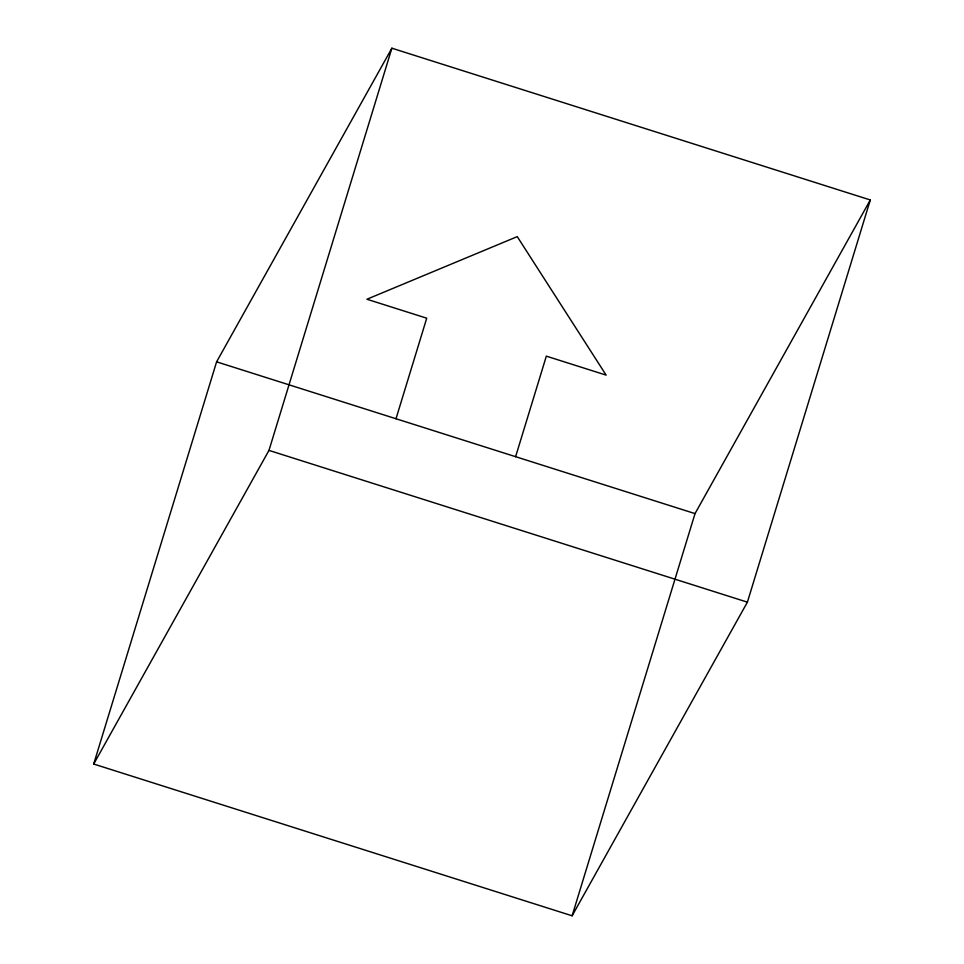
<?xml version="1.0" encoding="UTF-8"?>
<svg xmlns="http://www.w3.org/2000/svg" width="964" height="964" viewBox="0 0 964 964"><rect width="100%" height="100%" fill="white"/><g stroke="black" fill="none" stroke-linecap="round" stroke-linejoin="round"><path stroke-width="1.45" d="M93.701 764.03L216.599 361.837L391.878 48.2L870.299 199.97L747.401 602.163L572.122 915.8L93.701 764.03L268.98 450.393L391.878 48.2M395.999 418.75L426.727 318.204L366.923 299.238L517.258 236.626L606.139 375.117L546.335 356.15L515.607 456.695M572.122 915.8L695.02 513.607L870.299 199.97M216.599 361.837L695.02 513.607M268.98 450.393L747.401 602.163"/></g></svg>
